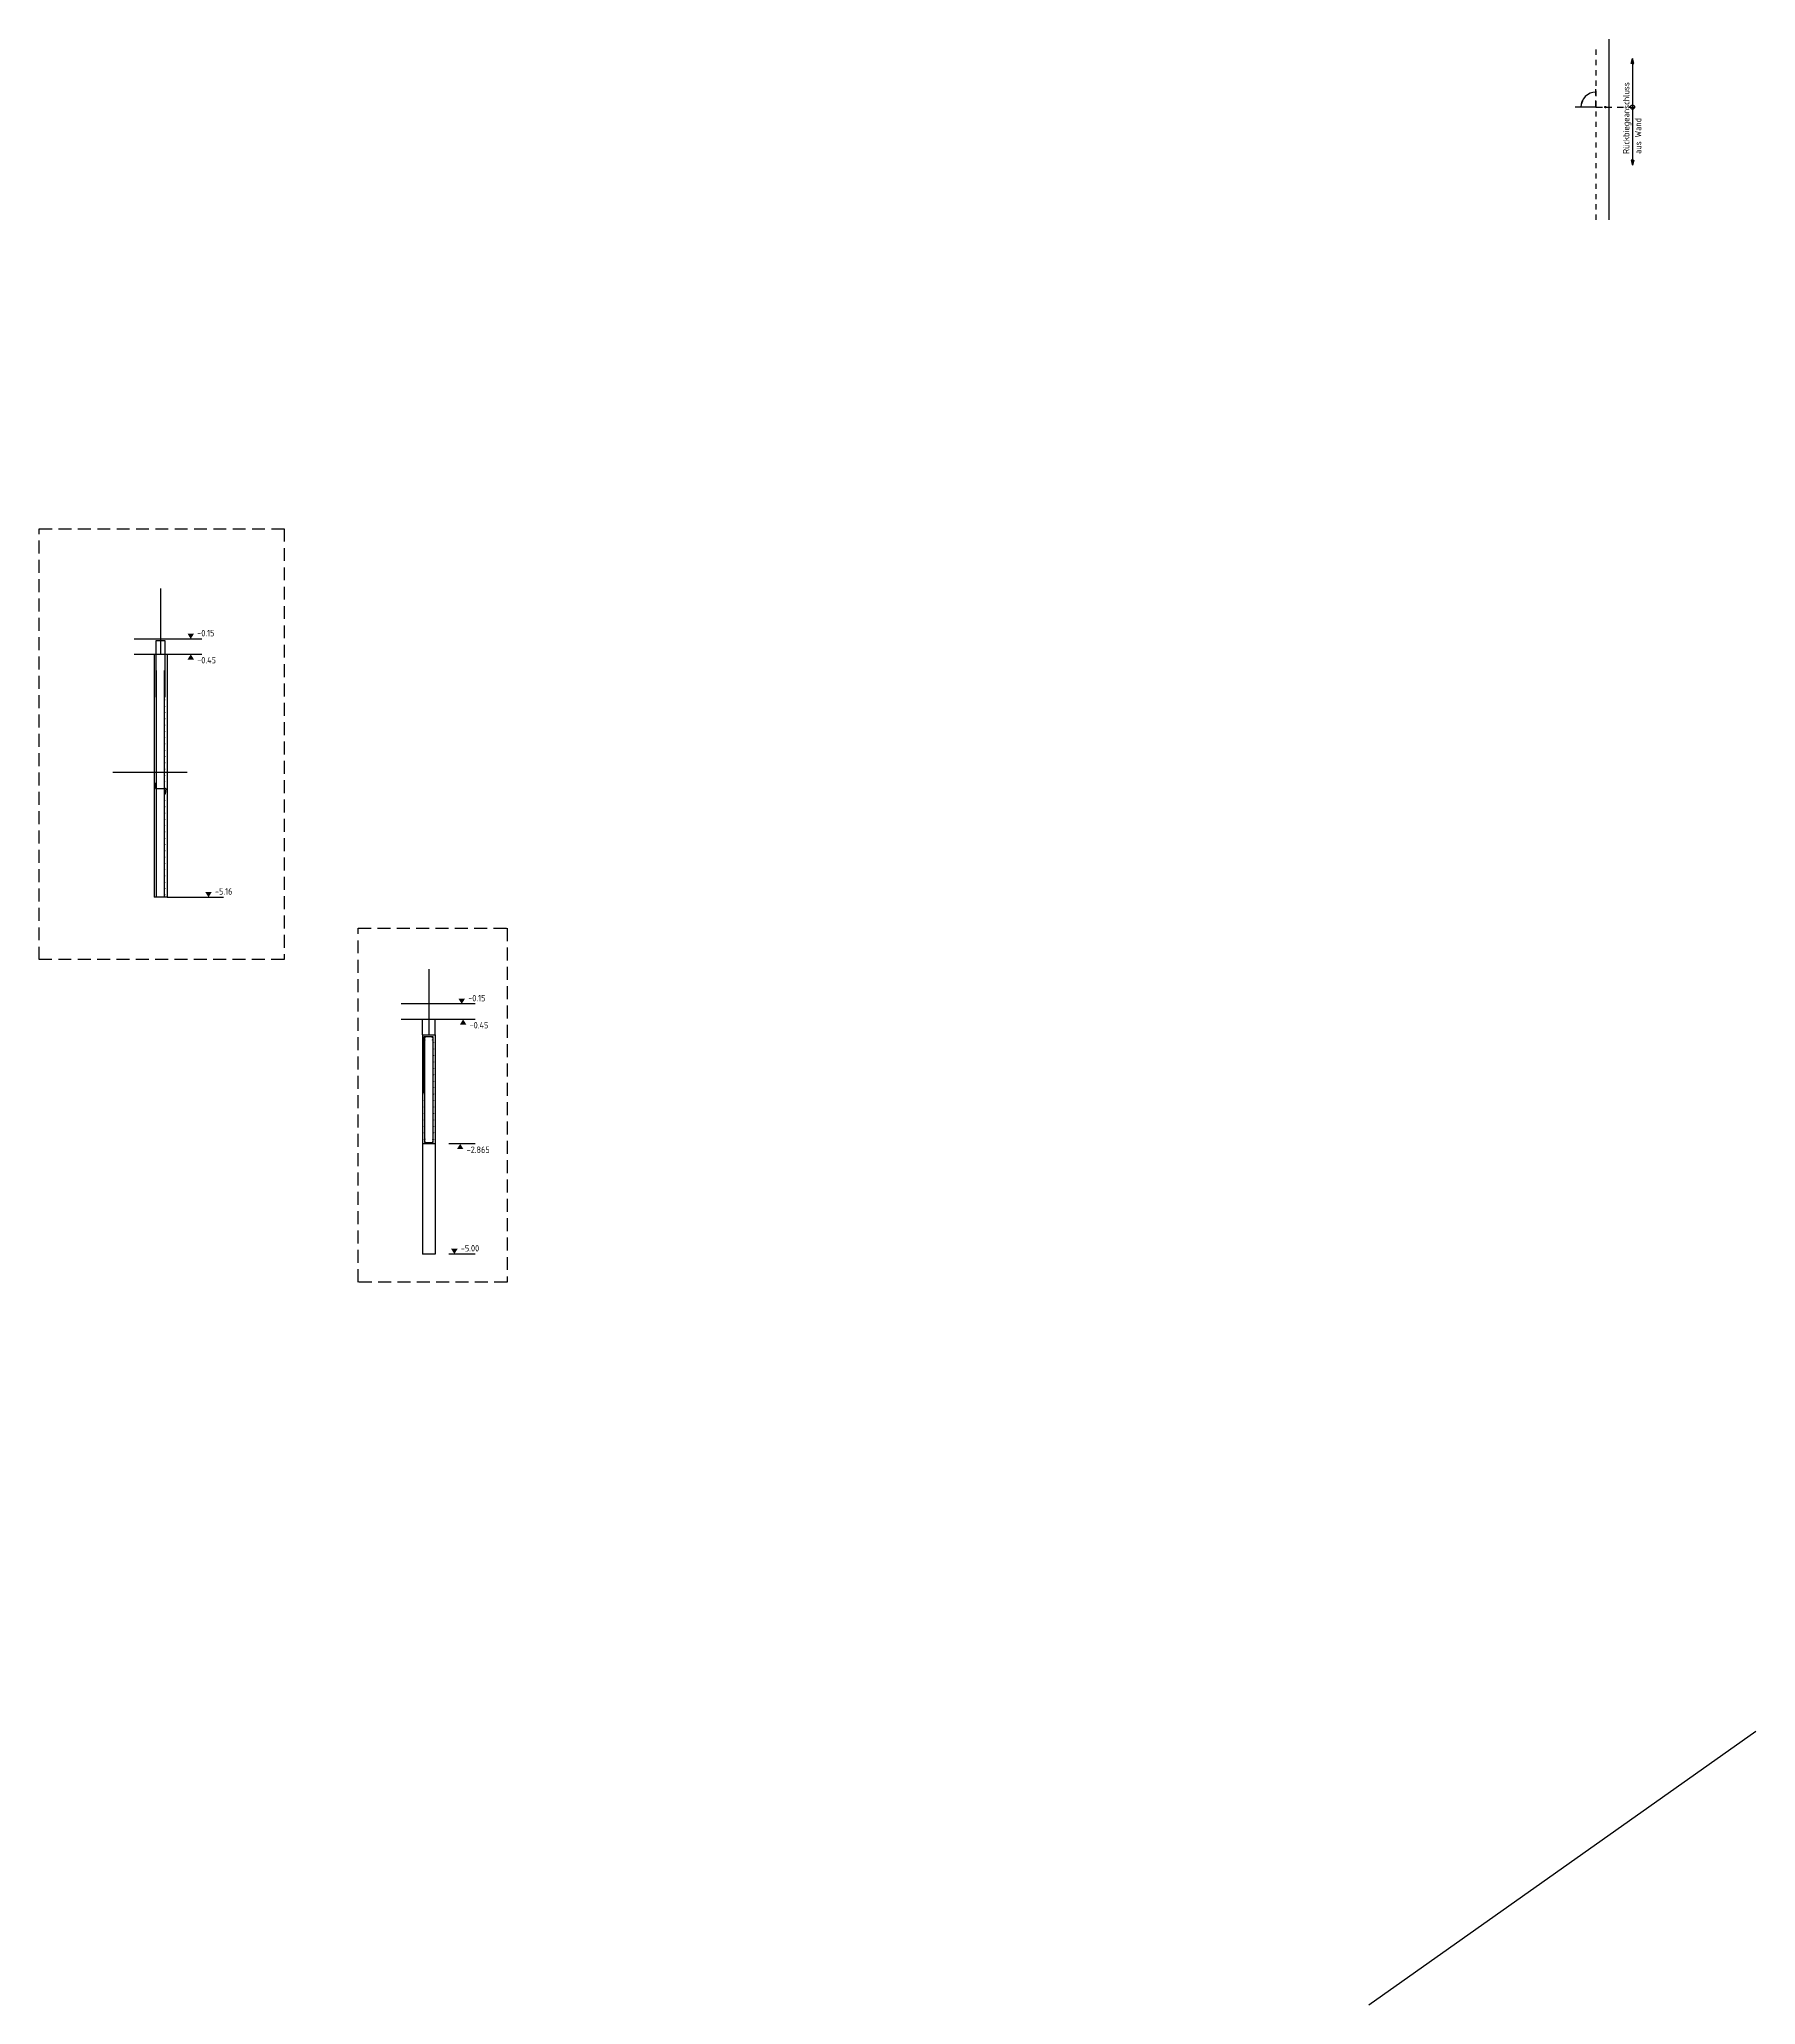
# Model space of a CAD drawing. Extents: x -36 to 85, y -7 to 53.
# Drawn here: x -35.78 to -2.5, y -7.07 to 31.04 of the extents above; entities that cross this region are included whole.
import ezdxf

# ---------------------------------------------------------------- set-up
doc = ezdxf.new("R2010")
doc.units = 0
doc.header["$LTSCALE"] = 0.5
for name, pattern in [('AUSGEZOGEN', [1000.01, 1000, 0.01]), ('DOT', [0.175, 0.05, -0.125]), ('STRICHLINIE', [0.75, 0.5, -0.25]), ('VERDECKT', [0.375, 0.25, -0.125])]:
    doc.linetypes.add(name, pattern=pattern)
for name, color, linetype in [('ACHSEN', 7, 'Continuous'), ('AFU', 7, 'Continuous'), ('BETON', 7, 'Continuous'), ('DETAIL', 7, 'Continuous'), ('DRUEBER', 7, 'Continuous'), ('HILFE', 7, 'Continuous'), ('koten', 7, 'Continuous'), ('OBJEKT', 7, 'Continuous'), ('RND', 7, 'Continuous'), ('RND 1', 7, 'Continuous'), ('TEXT', 7, 'Continuous')]:
    doc.layers.add(name, color=color, linetype=linetype)
doc.layers.add('NOPLOT', color=7, linetype='Continuous', plot=False)
doc.styles.add('txt', font='isocp.shx')
doc.linetypes.add('AFU_50K', pattern='A,0.15,["/",Standard,S=0.2,R=0,X=-0.01,Y=-0.1],0.07,["/",Standard,S=0.2,R=0,X=-0.01,Y=-0.1],0.15', length=0.37)

# ---------------------------------------------------------------- blocks, each defined once
blk = doc.blocks.new('DINA0')
at = {"layer": 'NOPLOT', "color": 191, "linetype": 'AUSGEZOGEN'}
blk.add_line((-20, -14.146), (-5, -3.537), dxfattribs=at)
blk = doc.blocks.new('PFEIL')
at = {"color": 7, "linetype": 'Continuous'}
blk.add_solid([(-1, -0.17), (-1, 0.17), (0, 0)], dxfattribs=at)
blk = doc.blocks.new('Pfeillinie')
at = {"layer": 'TEXT', "linetype": 'Continuous'}
blk.add_hatch(color=7, dxfattribs=at).paths.add_polyline_path([(0, 0), (-0.8, 0.2), (-0.8, 0), (-0.8, -0.2)])
at = {"layer": 'TEXT', "color": 7, "linetype": 'Continuous'}
for p, q in [((-0.8, 0), (-0.8, 0.2)), ((-0.8, 0.2), (0, 0)), ((-0.8, 0), (-0.8, -0.2)), ((-0.8, -0.2), (0, 0))]:
    blk.add_line(p, q, dxfattribs=at)
blk = doc.blocks.new('okrd_o')
at = {"layer": 'koten', "color": 7, "linetype": 'Continuous'}
blk.add_solid([(-0.125, 0.202), (0.125, 0.202), (0, 0)], dxfattribs=at)
at = {"layer": 'koten', "style": 'txt'}
blk.add_attdef('OKRD', (0.25, 0.1), '', height=0.25, dxfattribs=at)
blk = doc.blocks.new('okrd_u')
at = {"layer": 'koten', "color": 7, "linetype": 'Continuous'}
blk.add_solid([(-0.125, -0.202), (0.125, -0.202), (0, 0)], dxfattribs=at)
at = {"layer": 'koten', "style": 'txt'}
blk.add_attdef('OKRD', (0.25, -0.35), '', height=0.25, dxfattribs=at)

msp = doc.modelspace()

# ---------------------------------------------------------------- linework, layer by layer
at = {"layer": 'ACHSEN', "color": 140, "linetype": 'AUSGEZOGEN'}
for p, q in [((-33.427, 20.3882), (-33.427, 19.1115)), ((-28.226, 13.0096), (-28.226, 11.733))]:
    msp.add_line(p, q, dxfattribs=at)
at = {"layer": 'AFU', "color": 8, "linetype": 'AFU_50K'}
for p, q in [((-33.302, 19.1115), (-33.552, 19.1115)), ((-33.302, 14.4015), (-33.552, 14.4015)), ((-28.101, 7.483), (-28.351, 7.483))]:
    msp.add_line(p, q, dxfattribs=at)
at = {"layer": 'BETON', "color": 6, "linetype": 'AUSGEZOGEN'}
for p, q in [((-5.348, 31.0378), (-5.348, 27.5378)), ((-33.9409, 19.4115), (-32.6241, 19.4115)), ((-33.552, 19.1115), (-33.9409, 19.1115)), ((-33.552, 19.1115), (-33.552, 14.4015)), ((-32.6241, 19.1115), (-33.302, 19.1115)), ((-33.302, 19.1115), (-33.302, 14.4015)), ((-27.3279, 12.333), (-28.7645, 12.333)), ((-27.3279, 12.033), (-28.7645, 12.033)), ((-28.351, 11.733), (-28.351, 9.618)), ((-28.351, 11.733), (-28.101, 11.733)), ((-28.101, 11.733), (-28.101, 9.618)), ((-28.101, 9.618), (-28.351, 9.618))]:
    msp.add_line(p, q, dxfattribs=at)
at = {"layer": 'DETAIL', "color": 102, "linetype": 'STRICHLINIE'}
for points in [[(-35.7781, 13.193), (-35.7781, 21.5472), (-31.0323, 21.5472), (-31.0323, 13.193)], [(-29.5968, 6.9389), (-29.5968, 13.8003), (-26.7072, 13.8003), (-26.7072, 6.9389)]]:
    msp.add_lwpolyline(points, close=True, dxfattribs=at)
at = {"layer": 'DRUEBER', "color": 7, "linetype": 'DOT'}
msp.add_line((-5.598, 30.8378), (-5.598, 27.5378), dxfattribs=at)
at = {"layer": 'HILFE', "color": 102, "linetype": 'AUSGEZOGEN'}
for p, q in [((-33.302, 14.4015), (-32.2065, 14.4015)), ((-27.3279, 9.618), (-27.8404, 9.618)), ((-27.3279, 7.483), (-27.8404, 7.483))]:
    msp.add_line(p, q, dxfattribs=at)
at = {"layer": 'NOPLOT', "color": 191, "linetype": 'AUSGEZOGEN'}
msp.add_line((-32.9133, 16.82), (-34.3539, 16.82), dxfattribs=at)
at = {"layer": 'OBJEKT', "color": 7, "linetype": 'AUSGEZOGEN'}
for p, q in [((-28.351, 11.733), (-28.351, 12.033)), ((-28.101, 11.733), (-28.101, 12.033)), ((-28.351, 9.618), (-28.351, 7.483)), ((-28.101, 9.618), (-28.101, 7.483))]:
    msp.add_line(p, q, dxfattribs=at)
at = {"layer": 'RND', "color": 102, "linetype": 'VERDECKT'}
msp.add_line((-5.4139, 29.7232), (-4.8389, 29.7232), dxfattribs=at)
at = {"layer": 'RND', "color": 102, "linetype": 'AUSGEZOGEN'}
msp.add_lwpolyline([(-4.8889, 30.6665), (-4.8889, 28.5952)], dxfattribs=at)
at = {"layer": 'RND', "color": 7, "linetype": 'AUSGEZOGEN'}
for points, const_width in [([(-33.5212, 19.0804, 1), (-33.5142, 19.0804, 1)], 0.007), ([(-33.3416, 19.0804, 1), (-33.3346, 19.0804, 1)], 0.007), ([(-33.5212, 18.9585, 1), (-33.5142, 18.9585, 1)], 0.007), ([(-33.5212, 18.8366, 1), (-33.5142, 18.8366, 1)], 0.007), ([(-33.5212, 18.7147, 1), (-33.5142, 18.7147, 1)], 0.007), ([(-33.3416, 18.9585, 1), (-33.3346, 18.9585, 1)], 0.007), ([(-33.3416, 18.8366, 1), (-33.3346, 18.8366, 1)], 0.007), ([(-33.3416, 18.7147, 1), (-33.3346, 18.7147, 1)], 0.007), ([(-33.5212, 18.5929, 1), (-33.5142, 18.5929, 1)], 0.007), ([(-33.5212, 18.471, 1), (-33.5142, 18.471, 1)], 0.007), ([(-33.5212, 18.3491, 1), (-33.5142, 18.3491, 1)], 0.007), ([(-33.3416, 18.5929, 1), (-33.3346, 18.5929, 1)], 0.007), ([(-33.3416, 18.471, 1), (-33.3346, 18.471, 1)], 0.007), ([(-33.3416, 18.3491, 1), (-33.3346, 18.3491, 1)], 0.007), ([(-33.5212, 18.2272, 1), (-33.5142, 18.2272, 1)], 0.007), ([(-33.5212, 18.1053, 1), (-33.5142, 18.1053, 1)], 0.007), ([(-33.5212, 17.9834, 1), (-33.5142, 17.9834, 1)], 0.007), ([(-33.3416, 18.2272, 1), (-33.3346, 18.2272, 1)], 0.007), ([(-33.3416, 18.1053, 1), (-33.3346, 18.1053, 1)], 0.007), ([(-33.3416, 17.9834, 1), (-33.3346, 17.9834, 1)], 0.007), ([(-33.5212, 17.8615, 1), (-33.5142, 17.8615, 1)], 0.007), ([(-33.5212, 17.7396, 1), (-33.5142, 17.7396, 1)], 0.007), ([(-33.5212, 17.6177, 1), (-33.5142, 17.6177, 1)], 0.007), ([(-33.3416, 17.8615, 1), (-33.3346, 17.8615, 1)], 0.007), ([(-33.3416, 17.7396, 1), (-33.3346, 17.7396, 1)], 0.007), ([(-33.3416, 17.6177, 1), (-33.3346, 17.6177, 1)], 0.007), ([(-33.5212, 17.4958, 1), (-33.5142, 17.4958, 1)], 0.007), ([(-33.5212, 17.374, 1), (-33.5142, 17.374, 1)], 0.007), ([(-33.5212, 17.2521, 1), (-33.5142, 17.2521, 1)], 0.007), ([(-33.3416, 17.4958, 1), (-33.3346, 17.4958, 1)], 0.007), ([(-33.3416, 17.374, 1), (-33.3346, 17.374, 1)], 0.007), ([(-33.3416, 17.2521, 1), (-33.3346, 17.2521, 1)], 0.007), ([(-33.5212, 17.1302, 1), (-33.5142, 17.1302, 1)], 0.007), ([(-33.5212, 17.0083, 1), (-33.5142, 17.0083, 1)], 0.007), ([(-33.5212, 16.8864, 1), (-33.5142, 16.8864, 1)], 0.007), ([(-33.5212, 16.7645, 1), (-33.5142, 16.7645, 1)], 0.007), ([(-33.3416, 17.1302, 1), (-33.3346, 17.1302, 1)], 0.007), ([(-33.3416, 17.0083, 1), (-33.3346, 17.0083, 1)], 0.007), ([(-33.3416, 16.8864, 1), (-33.3346, 16.8864, 1)], 0.007), ([(-33.3416, 16.7645, 1), (-33.3346, 16.7645, 1)], 0.007), ([(-33.5212, 16.6426, 1), (-33.5142, 16.6426, 1)], 0.007), ([(-33.5212, 16.5207, 1), (-33.5142, 16.5207, 1)], 0.007), ([(-33.5212, 16.3988, 1), (-33.5142, 16.3988, 1)], 0.007), ([(-33.3416, 16.6426, 1), (-33.3346, 16.6426, 1)], 0.007), ([(-33.3416, 16.5207, 1), (-33.3346, 16.5207, 1)], 0.007), ([(-33.3416, 16.3988, 1), (-33.3346, 16.3988, 1)], 0.007), ([(-33.5212, 16.2769, 1), (-33.5142, 16.2769, 1)], 0.007), ([(-33.5212, 16.1551, 1), (-33.5142, 16.1551, 1)], 0.007), ([(-33.5212, 16.0332, 1), (-33.5142, 16.0332, 1)], 0.007), ([(-33.3416, 16.2769, 1), (-33.3346, 16.2769, 1)], 0.007), ([(-33.3416, 16.1551, 1), (-33.3346, 16.1551, 1)], 0.007), ([(-33.3416, 16.0332, 1), (-33.3346, 16.0332, 1)], 0.007), ([(-33.5212, 15.9113, 1), (-33.5142, 15.9113, 1)], 0.007), ([(-33.5212, 15.7894, 1), (-33.5142, 15.7894, 1)], 0.007), ([(-33.5212, 15.6675, 1), (-33.5142, 15.6675, 1)], 0.007), ([(-33.3416, 15.9113, 1), (-33.3346, 15.9113, 1)], 0.007), ([(-33.3416, 15.7894, 1), (-33.3346, 15.7894, 1)], 0.007), ([(-33.3416, 15.6675, 1), (-33.3346, 15.6675, 1)], 0.007), ([(-33.5212, 15.5456, 1), (-33.5142, 15.5456, 1)], 0.007), ([(-33.5212, 15.4237, 1), (-33.5142, 15.4237, 1)], 0.007), ([(-33.5212, 15.3018, 1), (-33.5142, 15.3018, 1)], 0.007), ([(-33.3416, 15.5456, 1), (-33.3346, 15.5456, 1)], 0.007), ([(-33.3416, 15.4237, 1), (-33.3346, 15.4237, 1)], 0.007), ([(-33.3416, 15.3018, 1), (-33.3346, 15.3018, 1)], 0.007), ([(-33.5212, 15.1799, 1), (-33.5142, 15.1799, 1)], 0.007), ([(-33.5212, 15.058, 1), (-33.5142, 15.058, 1)], 0.007), ([(-33.5212, 14.9362, 1), (-33.5142, 14.9362, 1)], 0.007), ([(-33.3416, 15.1799, 1), (-33.3346, 15.1799, 1)], 0.007), ([(-33.3416, 15.058, 1), (-33.3346, 15.058, 1)], 0.007), ([(-33.3416, 14.9362, 1), (-33.3346, 14.9362, 1)], 0.007), ([(-33.5212, 14.8143, 1), (-33.5142, 14.8143, 1)], 0.007), ([(-33.5212, 14.6924, 1), (-33.5142, 14.6924, 1)], 0.007), ([(-33.5212, 14.5705, 1), (-33.5142, 14.5705, 1)], 0.007), ([(-33.3416, 14.8143, 1), (-33.3346, 14.8143, 1)], 0.007), ([(-33.3416, 14.6924, 1), (-33.3346, 14.6924, 1)], 0.007), ([(-33.3416, 14.5705, 1), (-33.3346, 14.5705, 1)], 0.007), ([(-33.5212, 14.4486, 1), (-33.5142, 14.4486, 1)], 0.007), ([(-33.3416, 14.4486, 1), (-33.3346, 14.4486, 1)], 0.007), ([(-28.323, 11.5836, 1), (-28.315, 11.5836, 1)], 0.008), ([(-28.323, 11.4586, 1), (-28.315, 11.4586, 1)], 0.008), ([(-28.3002, 11.6819, 1), (-28.2902, 11.6819, 1)], 0.01), ([(-28.3002, 11.6337, 1), (-28.2902, 11.6337, 1)], 0.01), ([(-28.1678, 11.6819, 1), (-28.1578, 11.6819, 1)], 0.01), ([(-28.1678, 11.6337, 1), (-28.1578, 11.6337, 1)], 0.01), ([(-28.1306, 11.5836, 1), (-28.1226, 11.5836, 1)], 0.008), ([(-28.1306, 11.4586, 1), (-28.1226, 11.4586, 1)], 0.008), ([(-28.323, 11.3336, 1), (-28.315, 11.3336, 1)], 0.008), ([(-28.323, 11.2086, 1), (-28.315, 11.2086, 1)], 0.008), ([(-28.323, 11.0836, 1), (-28.315, 11.0836, 1)], 0.008), ([(-28.1306, 11.3336, 1), (-28.1226, 11.3336, 1)], 0.008), ([(-28.1306, 11.2086, 1), (-28.1226, 11.2086, 1)], 0.008), ([(-28.1306, 11.0836, 1), (-28.1226, 11.0836, 1)], 0.008), ([(-28.323, 10.9586, 1), (-28.315, 10.9586, 1)], 0.008), ([(-28.323, 10.8336, 1), (-28.315, 10.8336, 1)], 0.008), ([(-28.323, 10.7086, 1), (-28.315, 10.7086, 1)], 0.008), ([(-28.1306, 10.9586, 1), (-28.1226, 10.9586, 1)], 0.008), ([(-28.1306, 10.8336, 1), (-28.1226, 10.8336, 1)], 0.008), ([(-28.1306, 10.7086, 1), (-28.1226, 10.7086, 1)], 0.008), ([(-28.323, 10.5836, 1), (-28.315, 10.5836, 1)], 0.008), ([(-28.323, 10.4586, 1), (-28.315, 10.4586, 1)], 0.008), ([(-28.323, 10.3336, 1), (-28.315, 10.3336, 1)], 0.008), ([(-28.1306, 10.5836, 1), (-28.1226, 10.5836, 1)], 0.008), ([(-28.1306, 10.4586, 1), (-28.1226, 10.4586, 1)], 0.008), ([(-28.1306, 10.3336, 1), (-28.1226, 10.3336, 1)], 0.008), ([(-28.323, 10.2086, 1), (-28.315, 10.2086, 1)], 0.008), ([(-28.323, 10.0836, 1), (-28.315, 10.0836, 1)], 0.008), ([(-28.323, 9.9586, 1), (-28.315, 9.9586, 1)], 0.008), ([(-28.1306, 10.2086, 1), (-28.1226, 10.2086, 1)], 0.008), ([(-28.1306, 10.0836, 1), (-28.1226, 10.0836, 1)], 0.008), ([(-28.1306, 9.9586, 1), (-28.1226, 9.9586, 1)], 0.008), ([(-28.323, 9.8336, 1), (-28.315, 9.8336, 1)], 0.008), ([(-28.323, 9.7086, 1), (-28.315, 9.7086, 1)], 0.008), ([(-28.3002, 9.7098, 1), (-28.2902, 9.7098, 1)], 0.01), ([(-28.3002, 9.6617, 1), (-28.2902, 9.6617, 1)], 0.01), ([(-28.1589, 9.7098, 1), (-28.1489, 9.7098, 1)], 0.01), ([(-28.1589, 9.6617, 1), (-28.1489, 9.6617, 1)], 0.01), ([(-28.1306, 9.8336, 1), (-28.1226, 9.8336, 1)], 0.008), ([(-28.1306, 9.7086, 1), (-28.1226, 9.7086, 1)], 0.008)]:
    msp.add_lwpolyline(points, format="xyb", close=True, dxfattribs=dict(at, const_width=const_width))
at = {"layer": 'RND', "color": 1, "linetype": 'AUSGEZOGEN'}
for points in [[(-33.512, 18.282), (-33.512, 19.382), (-33.342, 19.382), (-33.342, 18.282)], [(-33.5051, 14.4015), (-33.5051, 18.8015)], [(-33.349, 14.4015), (-33.349, 18.8015)], [(-28.316, 10.6023), (-28.316, 11.7023), (-28.146, 11.7023), (-28.146, 10.6023)], [(-28.3087, 11.6926), (-28.3087, 9.6426), (-28.1387, 9.6426), (-28.1387, 11.6926)]]:
    msp.add_lwpolyline(points, dxfattribs=at)
at = {"layer": 'RND', "color": 7, "linetype": 'AUSGEZOGEN'}
msp.add_circle((-4.8889, 29.7232), 0.04, dxfattribs=at)
at = {"layer": 'RND 1', "color": 1, "linetype": 'AUSGEZOGEN'}
msp.add_lwpolyline([(-33.5276, 16.621), (-33.5276, 16.511), (-33.3276, 16.511), (-33.3372, 16.4014)], dxfattribs=at)
at = {"layer": 'TEXT', "color": 7, "linetype": 'VERDECKT'}
msp.add_line((-5.598, 29.7232), (-5.4139, 29.7232), dxfattribs=at)
msp.add_lwpolyline([(-5.598, 29.7232), (-5.598, 30.1232)], dxfattribs=at)
at = {"layer": 'TEXT', "color": 1, "linetype": 'AUSGEZOGEN'}
msp.add_lwpolyline([(-5.598, 29.7232), (-5.998, 29.7232)], dxfattribs=at)
at = {"layer": 'TEXT', "color": 7, "linetype": 'VERDECKT'}
msp.add_circle((-5.4139, 29.7232), 0.012, dxfattribs=at)
at = {"layer": 'TEXT', "color": 102, "linetype": 'AUSGEZOGEN'}
msp.add_arc((-5.598, 29.7232), 0.2904, 90, 180, dxfattribs=at)

# ---------------------------------------------------------------- block references
at = {"xscale": 0.5, "yscale": 0.5, "zscale": 0.5}
msp.add_blockref('DINA0', (0, 0), dxfattribs=at)
at = {"layer": 'koten', "color": 7, "linetype": 'AUSGEZOGEN'}
ref = msp.add_blockref('okrd_o', (-32.8417, 19.4115), dxfattribs=dict(at, xscale=0.5, yscale=0.5, zscale=0.5))
ref.add_attrib('OKRD', '-0.15', (-32.7167, 19.4615), dxfattribs={"layer": '0', "color": 0, "linetype": 'ByBlock', "height": 0.125, "style": 'txt'})
ref = msp.add_blockref('okrd_u', (-32.8417, 19.1115), dxfattribs=dict(at, xscale=0.5, yscale=0.5, zscale=0.5))
ref.add_attrib('OKRD', '-0.45', (-32.7167, 18.9365), dxfattribs={"layer": '0', "color": 0, "linetype": 'ByBlock', "height": 0.125, "style": 'txt'})
ref = msp.add_blockref('okrd_o', (-32.4978, 14.4015), dxfattribs=dict(at, xscale=0.5, yscale=0.5, zscale=0.5))
ref.add_attrib('OKRD', '-5.16', (-32.3728, 14.4515), dxfattribs={"layer": '0', "color": 0, "linetype": 'ByBlock', "height": 0.125, "style": 'txt'})
at = {"layer": 'koten', "color": 7, "linetype": 'AUSGEZOGEN', "xscale": 0.5, "yscale": 0.5, "zscale": 0.5}
for name, p, values in [('okrd_o', (-27.588, 12.333), {'OKRD': '-0.15'}), ('okrd_u', (-27.5608, 12.033), {'OKRD': '-0.45'})]:
    msp.add_blockref(name, p, dxfattribs=at).add_auto_attribs(values)
at = {"layer": 'koten', "color": 102, "linetype": 'AUSGEZOGEN', "xscale": 0.5, "yscale": 0.5, "zscale": 0.5}
msp.add_blockref('okrd_u', (-27.6178, 9.618), dxfattribs=at).add_auto_attribs({'OKRD': '-2.865'})
at = {"layer": 'koten', "color": 7, "linetype": 'AUSGEZOGEN'}
ref = msp.add_blockref('okrd_o', (-27.7306, 7.483), dxfattribs=dict(at, xscale=0.5, yscale=0.5, zscale=0.5))
ref.add_attrib('OKRD', '-5.00', (-27.6056, 7.533), dxfattribs={"layer": '0', "color": 0, "linetype": 'ByBlock', "height": 0.125, "style": 'txt'})
at = {"layer": 'RND', "color": 102, "linetype": 'AUSGEZOGEN', "xscale": 0.125, "yscale": 0.125, "zscale": 0.125}
for p, rotation in [((-4.8889, 30.6665), 90), ((-4.8889, 28.5952), 270)]:
    msp.add_blockref('Pfeillinie', p, dxfattribs=dict(at, rotation=rotation))
at = {"layer": 'TEXT', "color": 102, "linetype": 'AUSGEZOGEN', "xscale": 0.1250000000000026, "yscale": 0.1250000000000026, "zscale": 0.1250000000000026, "rotation": 257.7590209791267}
msp.add_blockref('PFEIL', (-5.8883, 29.7232), dxfattribs=at)

# ---------------------------------------------------------------- texts
at = {"layer": 'TEXT', "color": 7, "linetype": 'AUSGEZOGEN', "style": 'txt'}
for s, p in [('Rückbiegeanschluss', (-4.9496, 28.8156)), ('aus Wand ', (-4.7182, 28.8156))]:
    msp.add_text(s, height=0.125, rotation=90, dxfattribs=at).set_placement(p)

doc.saveas('drawing.dxf')
